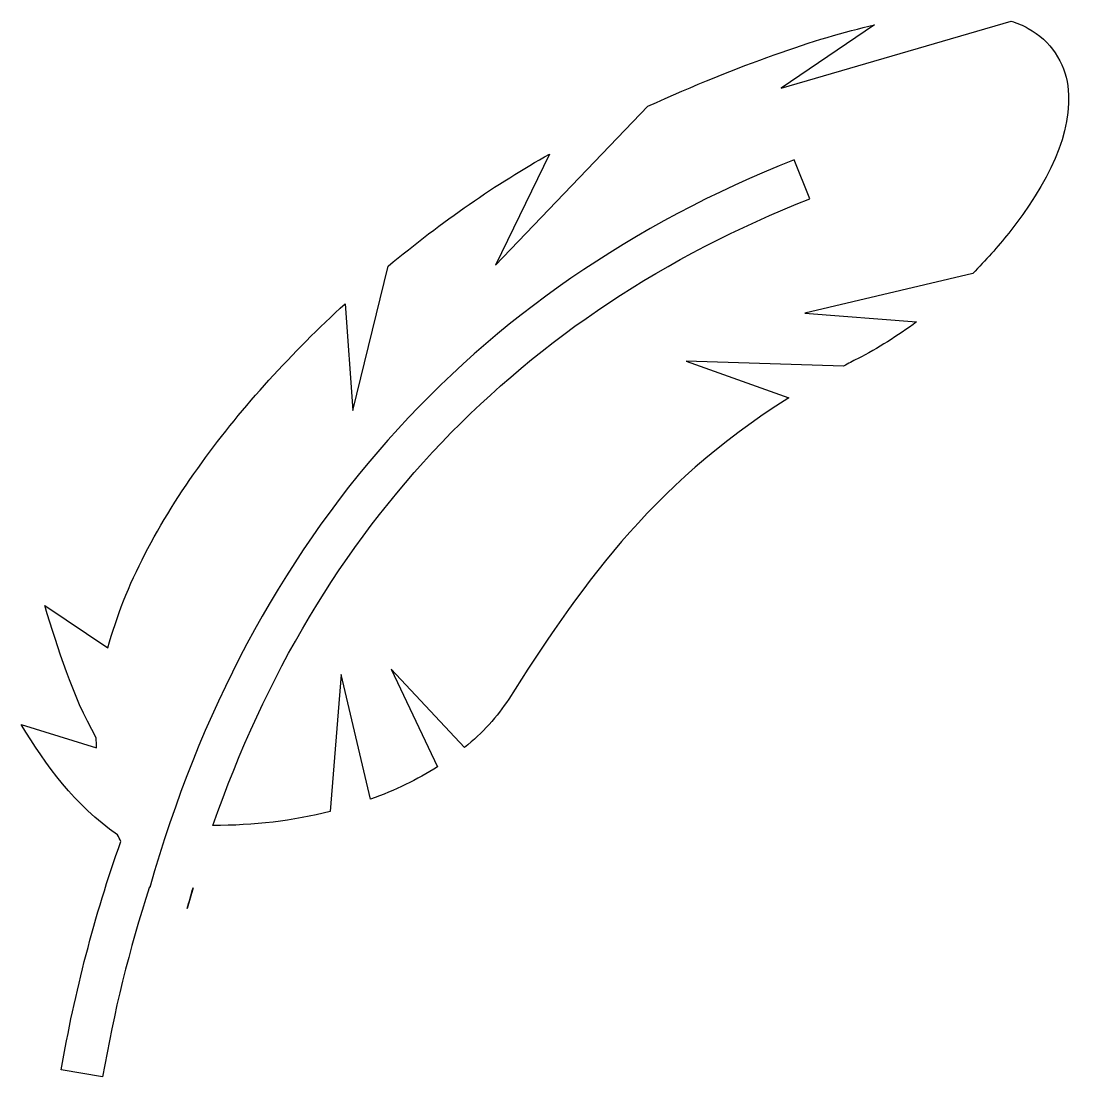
# Model space of a CAD drawing. Header units: centimetres. Extents: x -9.5 to 10.2, y -9.9 to 10.
import ezdxf

# ---------------------------------------------------------------- set-up
doc = ezdxf.new("R2010")
doc.units = ezdxf.units.CM
doc.header["$MEASUREMENT"] = 0
doc.layers.add('Layer 1', color=7, linetype='Continuous')

msp = doc.modelspace()

# ---------------------------------------------------------------- linework, layer by layer
at = {"layer": 'Layer 1'}
for points, knots in [([(9.05431, 9.95164), (9.05431, 9.95164), (4.73066, 8.69449), (4.73066, 8.69449), (4.73066, 8.69449), (4.73066, 8.69449), (6.48329, 9.87916), (6.48329, 9.87916), (6.48329, 9.87916), (5.37621, 9.62944), (3.9802, 9.14114), (2.22559, 8.35327), (2.22559, 8.35327), (2.22559, 8.35327), (-0.63652, 5.36862), (-0.63652, 5.36862), (-0.63652, 5.36862), (-0.63652, 5.36862), (0.37825, 7.45319), (0.37825, 7.45319), (0.37825, 7.45319), (-0.60203, 6.90678), (-1.6437, 6.18857), (-2.65, 5.35137), (-2.65, 5.35137), (-2.65, 5.35137), (-3.31541, 2.63946), (-3.31541, 2.63946), (-3.31541, 2.63946), (-3.31541, 2.63946), (-3.45777, 4.64505), (-3.45777, 4.64505), (-3.45777, 4.64505), (-4.45083, 3.73641), (-5.38164, 2.72219), (-6.15125, 1.65905), (-6.15125, 1.65905), (-6.96298, 0.5378), (-7.59677, -0.63936), (-7.91442, -1.81719), (-7.91442, -1.81719), (-7.91442, -1.81719), (-9.10027, -1.02384), (-9.10027, -1.02384), (-9.10027, -1.02384), (-8.84144, -1.85088), (-8.59881, -2.67817), (-8.13437, -3.50521), (-8.13437, -3.50521), (-8.13302, -3.56711), (-8.13015, -3.62935), (-8.12648, -3.691), (-8.12648, -3.691), (-8.12648, -3.691), (-9.54442, -3.25495), (-9.54442, -3.25495), (-9.54442, -3.25495), (-9.071, -4.02595), (-8.55023, -4.76848), (-7.7312, -5.32645), (-7.7312, -5.32645), (-7.71222, -5.36874), (-7.69101, -5.40965), (-7.67056, -5.4516), (-7.67056, -5.4516), (-8.16974, -6.85706), (-8.53787, -8.27702), (-8.78928, -9.73966), (-8.78928, -9.73966), (-8.78928, -9.73966), (-8.01318, -9.8727), (-8.01318, -9.8727), (-8.01318, -9.8727), (-7.80436, -8.65793), (-7.51408, -7.47579), (-7.13166, -6.30685), (-7.13166, -6.30685), (-7.12997, -6.30908), (-7.12812, -6.31128), (-7.12639, -6.31347), (-7.12639, -6.31347), (-5.25932, 0.26937), (-1.10426, 4.93888), (4.97708, 7.34895), (4.97708, 7.34895), (4.97708, 7.34895), (5.26703, 6.61632), (5.26703, 6.61632), (5.26703, 6.61632), (-0.17466, 4.45972), (-3.98053, 0.49564), (-5.94037, -5.15116), (-5.94037, -5.15116), (-5.17688, -5.15546), (-4.43093, -5.06311), (-3.73844, -4.88888), (-3.73844, -4.88888), (-3.73844, -4.88888), (-3.53287, -2.31803), (-3.53287, -2.31803), (-3.53287, -2.31803), (-3.53287, -2.31803), (-2.98076, -4.65835), (-2.98076, -4.65835), (-2.98076, -4.65835), (-2.52366, -4.49297), (-2.10029, -4.28887), (-1.72365, -4.05214), (-1.72365, -4.05214), (-1.72365, -4.05214), (-2.59602, -2.2191), (-2.59602, -2.2191), (-2.59602, -2.2191), (-2.59602, -2.2191), (-1.21367, -3.68709), (-1.21367, -3.68709), (-1.21367, -3.68709), (-0.87869, -3.41435), (-0.59747, -3.11032), (-0.38617, -2.77921), (-0.38617, -2.77921), (0.89186, -0.77594), (2.23647, 1.21528), (4.87428, 2.87923), (4.87428, 2.87923), (4.87428, 2.87923), (2.94636, 3.56446), (2.94636, 3.56446), (2.94636, 3.56446), (2.94636, 3.56446), (5.90474, 3.4749), (5.90474, 3.4749), (5.90474, 3.4749), (5.99093, 3.52065), (6.07708, 3.56683), (6.16576, 3.61195), (6.16576, 3.61195), (6.54894, 3.80719), (6.92124, 4.0413), (7.2752, 4.30245), (7.2752, 4.30245), (7.2752, 4.30245), (5.17882, 4.4698), (5.17882, 4.4698), (5.17882, 4.4698), (5.17882, 4.4698), (8.32953, 5.21301), (8.32953, 5.21301), (8.32953, 5.21301), (8.5736, 5.45801), (8.80071, 5.71211), (9.00561, 5.97077), (9.00561, 5.97077), (9.73866, 6.89594), (10.22991, 7.85922), (10.11378, 8.7353), (10.11378, 8.7353), (10.05576, 9.17343), (9.79516, 9.58515), (9.37061, 9.8159), (9.37061, 9.8159), (9.27223, 9.86945), (9.16685, 9.91445), (9.05435, 9.95168), (9.05435, 9.95168), (9.05435, 9.95168), (9.05431, 9.95164), (9.05431, 9.95164)], [0, 0, 0, 0, 0.02325581, 0.02325581, 0.02325581, 0.02325581, 0.04651163, 0.04651163, 0.04651163, 0.04651163, 0.06976744, 0.06976744, 0.06976744, 0.06976744, 0.09302326, 0.09302326, 0.09302326, 0.09302326, 0.11627907, 0.11627907, 0.11627907, 0.11627907, 0.13953488, 0.13953488, 0.13953488, 0.13953488, 0.1627907, 0.1627907, 0.1627907, 0.1627907, 0.18604651, 0.18604651, 0.18604651, 0.18604651, 0.20930233, 0.20930233, 0.20930233, 0.20930233, 0.23255814, 0.23255814, 0.23255814, 0.23255814, 0.25581395, 0.25581395, 0.25581395, 0.25581395, 0.27906977, 0.27906977, 0.27906977, 0.27906977, 0.30232558, 0.30232558, 0.30232558, 0.30232558, 0.3255814, 0.3255814, 0.3255814, 0.3255814, 0.34883721, 0.34883721, 0.34883721, 0.34883721, 0.37209302, 0.37209302, 0.37209302, 0.37209302, 0.39534884, 0.39534884, 0.39534884, 0.39534884, 0.41860465, 0.41860465, 0.41860465, 0.41860465, 0.44186047, 0.44186047, 0.44186047, 0.44186047, 0.46511628, 0.46511628, 0.46511628, 0.46511628, 0.48837209, 0.48837209, 0.48837209, 0.48837209, 0.51162791, 0.51162791, 0.51162791, 0.51162791, 0.53488372, 0.53488372, 0.53488372, 0.53488372, 0.55813953, 0.55813953, 0.55813953, 0.55813953, 0.58139535, 0.58139535, 0.58139535, 0.58139535, 0.60465116, 0.60465116, 0.60465116, 0.60465116, 0.62790698, 0.62790698, 0.62790698, 0.62790698, 0.65116279, 0.65116279, 0.65116279, 0.65116279, 0.6744186, 0.6744186, 0.6744186, 0.6744186, 0.69767442, 0.69767442, 0.69767442, 0.69767442, 0.72093023, 0.72093023, 0.72093023, 0.72093023, 0.74418605, 0.74418605, 0.74418605, 0.74418605, 0.76744186, 0.76744186, 0.76744186, 0.76744186, 0.79069767, 0.79069767, 0.79069767, 0.79069767, 0.81395349, 0.81395349, 0.81395349, 0.81395349, 0.8372093, 0.8372093, 0.8372093, 0.8372093, 0.86046512, 0.86046512, 0.86046512, 0.86046512, 0.88372093, 0.88372093, 0.88372093, 0.88372093, 0.90697674, 0.90697674, 0.90697674, 0.90697674, 0.93023256, 0.93023256, 0.93023256, 0.93023256, 0.95348837, 0.95348837, 0.95348837, 0.95348837, 1, 1, 1, 1]), ([(-6.31465, -6.3252), (-6.35218, -6.45423), (-6.38962, -6.58335), (-6.42534, -6.71399), (-6.42534, -6.71399), (-6.42534, -6.71399), (-6.31465, -6.3252), (-6.31465, -6.3252)], [0, 0, 0, 0, 0.33333333, 0.33333333, 0.33333333, 0.33333333, 1, 1, 1, 1])]:
    msp.add_open_spline(points, degree=3, knots=knots, dxfattribs=at)

doc.saveas('drawing.dxf')
